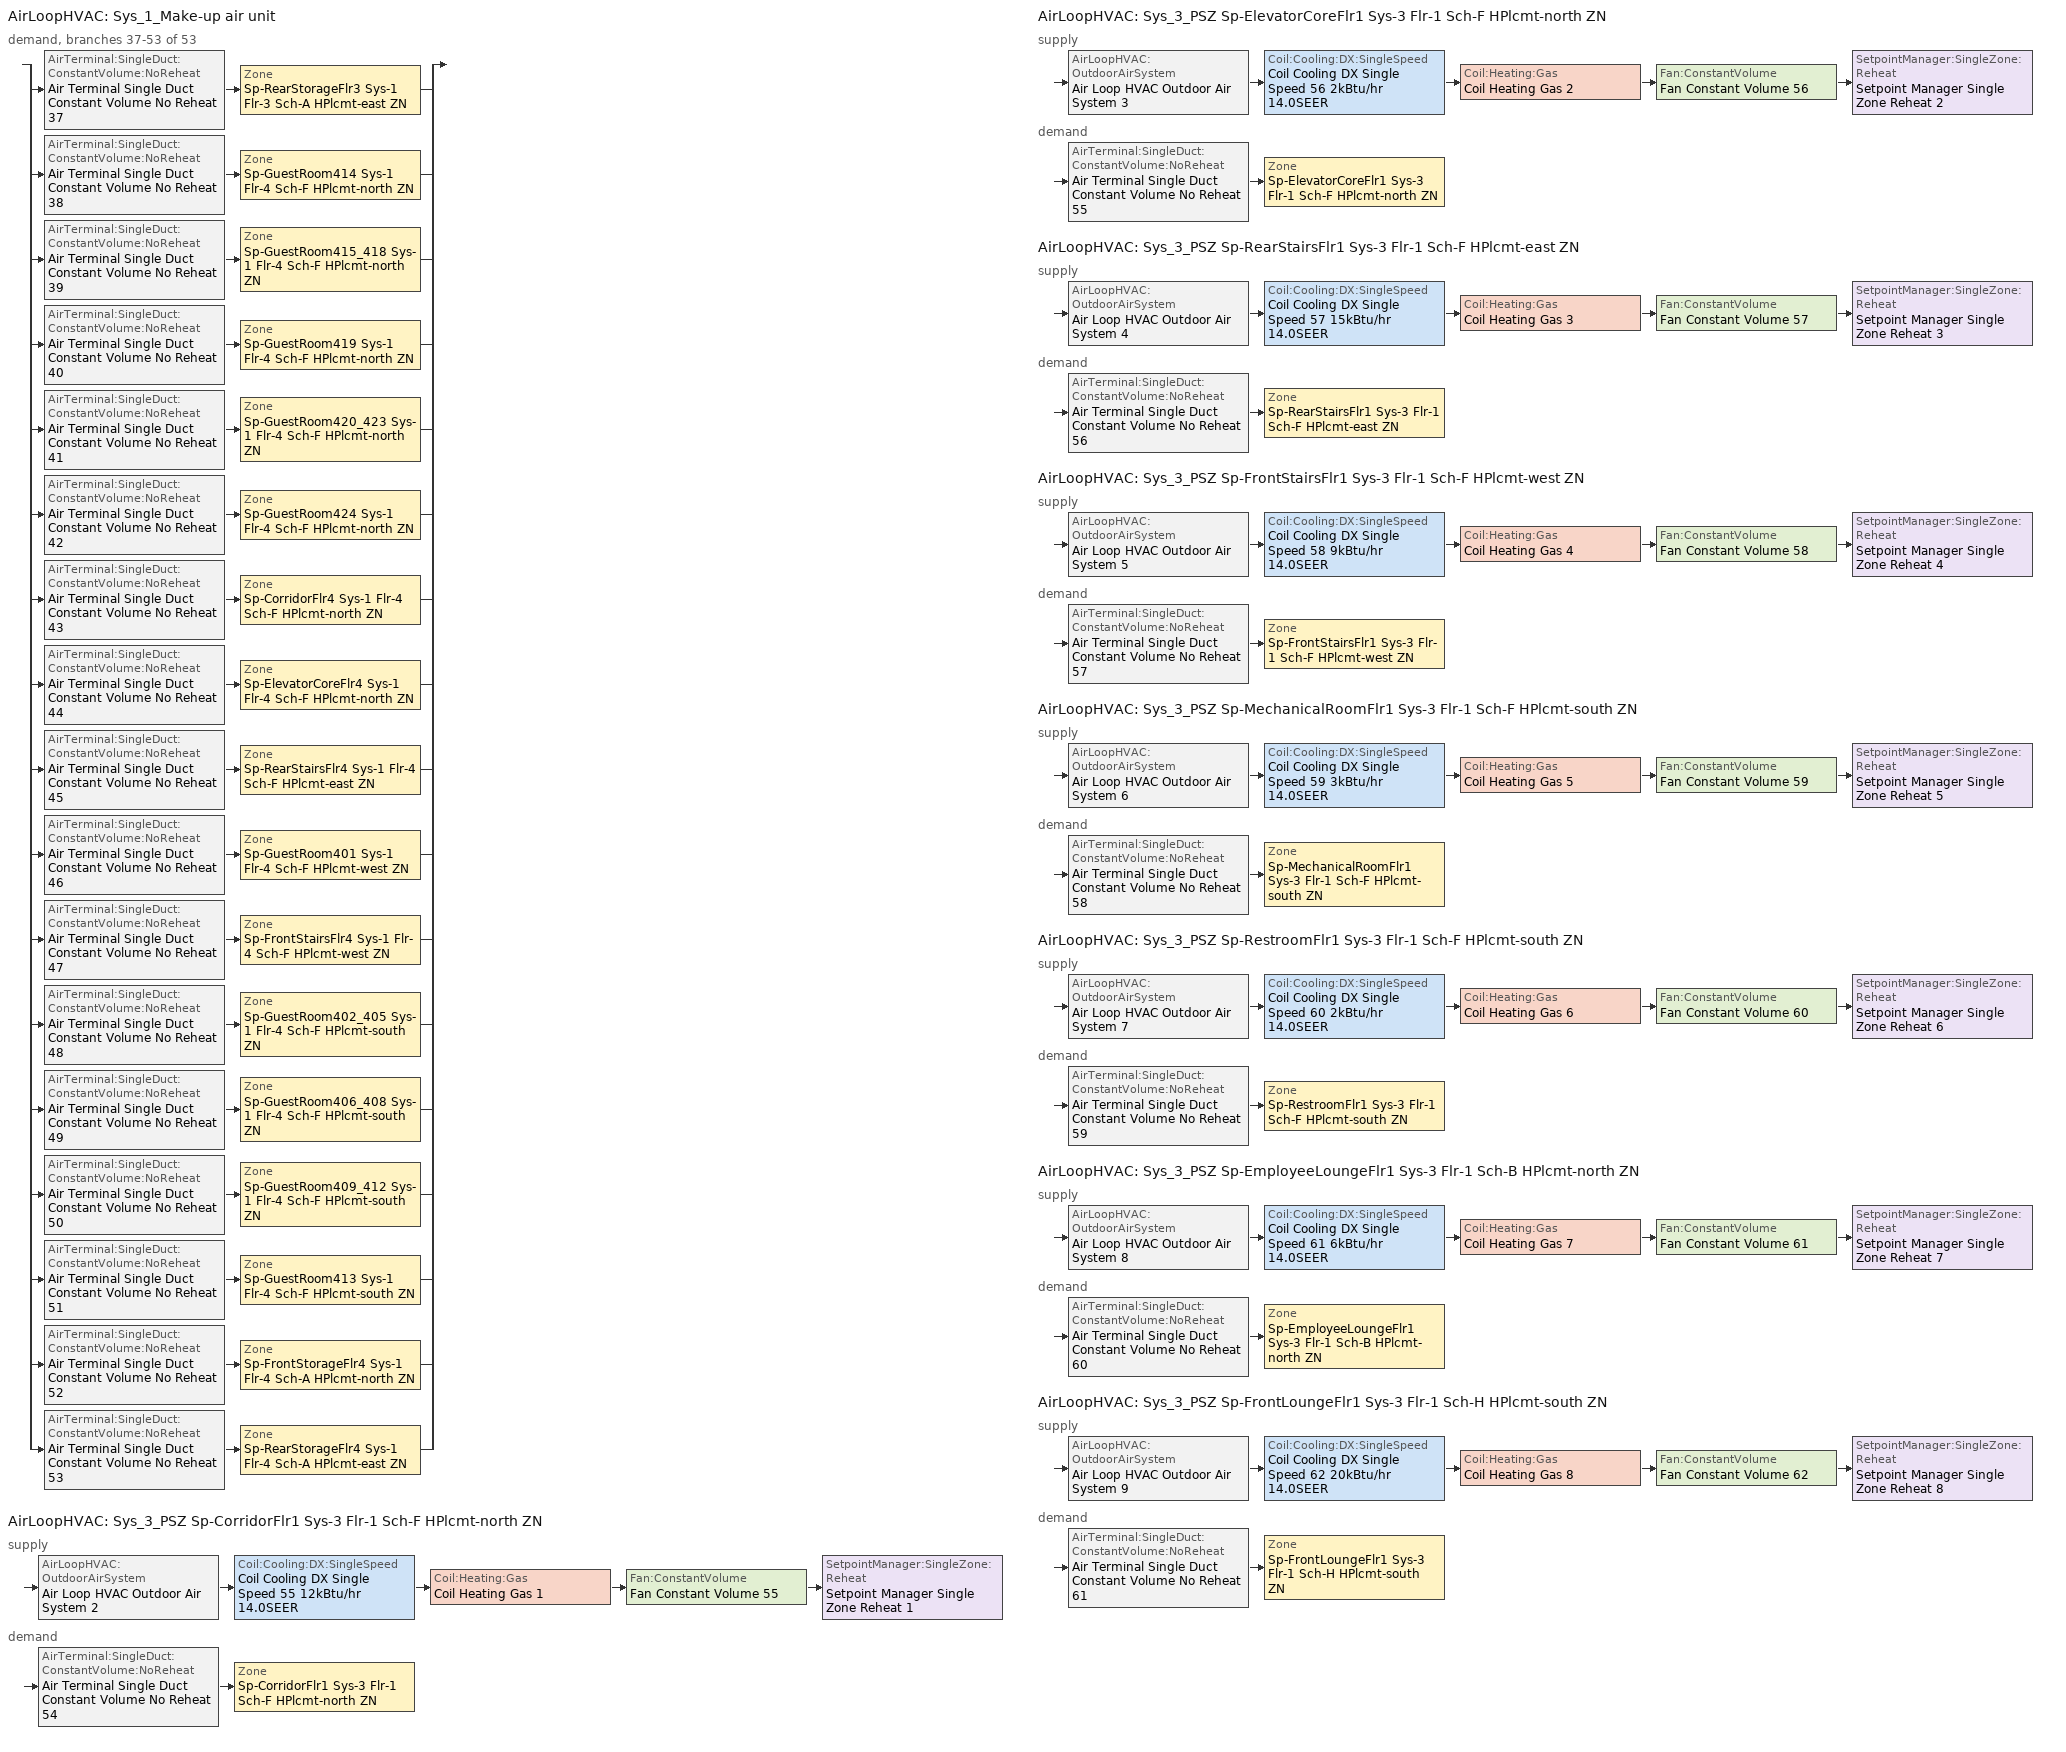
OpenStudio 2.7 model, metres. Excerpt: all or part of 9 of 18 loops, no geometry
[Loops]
AirLoopHVAC 'Sys_1_Make-up air unit'
 demand, branches 37-53 of 53: split
  | AirTerminal:SingleDuct:ConstantVolume:NoReheat 'Air Terminal Single Duct Constant Volume No Reheat 37' > Zone 'Sp-RearStorageFlr3 Sys-1 Flr-3 Sch-A HPlcmt-east ZN'
  | AirTerminal:SingleDuct:ConstantVolume:NoReheat 'Air Terminal Single Duct Constant Volume No Reheat 38' > Zone 'Sp-GuestRoom414 Sys-1 Flr-4 Sch-F HPlcmt-north ZN'
  | AirTerminal:SingleDuct:ConstantVolume:NoReheat 'Air Terminal Single Duct Constant Volume No Reheat 39' > Zone 'Sp-GuestRoom415_418 Sys-1 Flr-4 Sch-F HPlcmt-north ZN'
  | AirTerminal:SingleDuct:ConstantVolume:NoReheat 'Air Terminal Single Duct Constant Volume No Reheat 40' > Zone 'Sp-GuestRoom419 Sys-1 Flr-4 Sch-F HPlcmt-north ZN'
  | AirTerminal:SingleDuct:ConstantVolume:NoReheat 'Air Terminal Single Duct Constant Volume No Reheat 41' > Zone 'Sp-GuestRoom420_423 Sys-1 Flr-4 Sch-F HPlcmt-north ZN'
  | AirTerminal:SingleDuct:ConstantVolume:NoReheat 'Air Terminal Single Duct Constant Volume No Reheat 42' > Zone 'Sp-GuestRoom424 Sys-1 Flr-4 Sch-F HPlcmt-north ZN'
  | AirTerminal:SingleDuct:ConstantVolume:NoReheat 'Air Terminal Single Duct Constant Volume No Reheat 43' > Zone 'Sp-CorridorFlr4 Sys-1 Flr-4 Sch-F HPlcmt-north ZN'
  | AirTerminal:SingleDuct:ConstantVolume:NoReheat 'Air Terminal Single Duct Constant Volume No Reheat 44' > Zone 'Sp-ElevatorCoreFlr4 Sys-1 Flr-4 Sch-F HPlcmt-north ZN'
  | AirTerminal:SingleDuct:ConstantVolume:NoReheat 'Air Terminal Single Duct Constant Volume No Reheat 45' > Zone 'Sp-RearStairsFlr4 Sys-1 Flr-4 Sch-F HPlcmt-east ZN'
  | AirTerminal:SingleDuct:ConstantVolume:NoReheat 'Air Terminal Single Duct Constant Volume No Reheat 46' > Zone 'Sp-GuestRoom401 Sys-1 Flr-4 Sch-F HPlcmt-west ZN'
  | AirTerminal:SingleDuct:ConstantVolume:NoReheat 'Air Terminal Single Duct Constant Volume No Reheat 47' > Zone 'Sp-FrontStairsFlr4 Sys-1 Flr-4 Sch-F HPlcmt-west ZN'
  | AirTerminal:SingleDuct:ConstantVolume:NoReheat 'Air Terminal Single Duct Constant Volume No Reheat 48' > Zone 'Sp-GuestRoom402_405 Sys-1 Flr-4 Sch-F HPlcmt-south ZN'
  | AirTerminal:SingleDuct:ConstantVolume:NoReheat 'Air Terminal Single Duct Constant Volume No Reheat 49' > Zone 'Sp-GuestRoom406_408 Sys-1 Flr-4 Sch-F HPlcmt-south ZN'
  | AirTerminal:SingleDuct:ConstantVolume:NoReheat 'Air Terminal Single Duct Constant Volume No Reheat 50' > Zone 'Sp-GuestRoom409_412 Sys-1 Flr-4 Sch-F HPlcmt-south ZN'
  | AirTerminal:SingleDuct:ConstantVolume:NoReheat 'Air Terminal Single Duct Constant Volume No Reheat 51' > Zone 'Sp-GuestRoom413 Sys-1 Flr-4 Sch-F HPlcmt-south ZN'
  | AirTerminal:SingleDuct:ConstantVolume:NoReheat 'Air Terminal Single Duct Constant Volume No Reheat 52' > Zone 'Sp-FrontStorageFlr4 Sys-1 Flr-4 Sch-A HPlcmt-north ZN'
  | AirTerminal:SingleDuct:ConstantVolume:NoReheat 'Air Terminal Single Duct Constant Volume No Reheat 53' > Zone 'Sp-RearStorageFlr4 Sys-1 Flr-4 Sch-A HPlcmt-east ZN'
AirLoopHVAC 'Sys_3_PSZ Sp-CorridorFlr1 Sys-3 Flr-1 Sch-F HPlcmt-north ZN'
 supply: AirLoopHVAC:OutdoorAirSystem 'Air Loop HVAC Outdoor Air System 2' > Coil:Cooling:DX:SingleSpeed 'Coil Cooling DX Single Speed 55 12kBtu/hr 14.0SEER' > Coil:Heating:Gas 'Coil Heating Gas 1' > Fan:ConstantVolume 'Fan Constant Volume 55' > SetpointManager:SingleZone:Reheat 'Setpoint Manager Single Zone Reheat 1'
 demand: AirTerminal:SingleDuct:ConstantVolume:NoReheat 'Air Terminal Single Duct Constant Volume No Reheat 54' > Zone 'Sp-CorridorFlr1 Sys-3 Flr-1 Sch-F HPlcmt-north ZN'
AirLoopHVAC 'Sys_3_PSZ Sp-ElevatorCoreFlr1 Sys-3 Flr-1 Sch-F HPlcmt-north ZN'
 supply: AirLoopHVAC:OutdoorAirSystem 'Air Loop HVAC Outdoor Air System 3' > Coil:Cooling:DX:SingleSpeed 'Coil Cooling DX Single Speed 56 2kBtu/hr 14.0SEER' > Coil:Heating:Gas 'Coil Heating Gas 2' > Fan:ConstantVolume 'Fan Constant Volume 56' > SetpointManager:SingleZone:Reheat 'Setpoint Manager Single Zone Reheat 2'
 demand: AirTerminal:SingleDuct:ConstantVolume:NoReheat 'Air Terminal Single Duct Constant Volume No Reheat 55' > Zone 'Sp-ElevatorCoreFlr1 Sys-3 Flr-1 Sch-F HPlcmt-north ZN'
AirLoopHVAC 'Sys_3_PSZ Sp-RearStairsFlr1 Sys-3 Flr-1 Sch-F HPlcmt-east ZN'
 supply: AirLoopHVAC:OutdoorAirSystem 'Air Loop HVAC Outdoor Air System 4' > Coil:Cooling:DX:SingleSpeed 'Coil Cooling DX Single Speed 57 15kBtu/hr 14.0SEER' > Coil:Heating:Gas 'Coil Heating Gas 3' > Fan:ConstantVolume 'Fan Constant Volume 57' > SetpointManager:SingleZone:Reheat 'Setpoint Manager Single Zone Reheat 3'
 demand: AirTerminal:SingleDuct:ConstantVolume:NoReheat 'Air Terminal Single Duct Constant Volume No Reheat 56' > Zone 'Sp-RearStairsFlr1 Sys-3 Flr-1 Sch-F HPlcmt-east ZN'
AirLoopHVAC 'Sys_3_PSZ Sp-FrontStairsFlr1 Sys-3 Flr-1 Sch-F HPlcmt-west ZN'
 supply: AirLoopHVAC:OutdoorAirSystem 'Air Loop HVAC Outdoor Air System 5' > Coil:Cooling:DX:SingleSpeed 'Coil Cooling DX Single Speed 58 9kBtu/hr 14.0SEER' > Coil:Heating:Gas 'Coil Heating Gas 4' > Fan:ConstantVolume 'Fan Constant Volume 58' > SetpointManager:SingleZone:Reheat 'Setpoint Manager Single Zone Reheat 4'
 demand: AirTerminal:SingleDuct:ConstantVolume:NoReheat 'Air Terminal Single Duct Constant Volume No Reheat 57' > Zone 'Sp-FrontStairsFlr1 Sys-3 Flr-1 Sch-F HPlcmt-west ZN'
AirLoopHVAC 'Sys_3_PSZ Sp-MechanicalRoomFlr1 Sys-3 Flr-1 Sch-F HPlcmt-south ZN'
 supply: AirLoopHVAC:OutdoorAirSystem 'Air Loop HVAC Outdoor Air System 6' > Coil:Cooling:DX:SingleSpeed 'Coil Cooling DX Single Speed 59 3kBtu/hr 14.0SEER' > Coil:Heating:Gas 'Coil Heating Gas 5' > Fan:ConstantVolume 'Fan Constant Volume 59' > SetpointManager:SingleZone:Reheat 'Setpoint Manager Single Zone Reheat 5'
 demand: AirTerminal:SingleDuct:ConstantVolume:NoReheat 'Air Terminal Single Duct Constant Volume No Reheat 58' > Zone 'Sp-MechanicalRoomFlr1 Sys-3 Flr-1 Sch-F HPlcmt-south ZN'
AirLoopHVAC 'Sys_3_PSZ Sp-RestroomFlr1 Sys-3 Flr-1 Sch-F HPlcmt-south ZN'
 supply: AirLoopHVAC:OutdoorAirSystem 'Air Loop HVAC Outdoor Air System 7' > Coil:Cooling:DX:SingleSpeed 'Coil Cooling DX Single Speed 60 2kBtu/hr 14.0SEER' > Coil:Heating:Gas 'Coil Heating Gas 6' > Fan:ConstantVolume 'Fan Constant Volume 60' > SetpointManager:SingleZone:Reheat 'Setpoint Manager Single Zone Reheat 6'
 demand: AirTerminal:SingleDuct:ConstantVolume:NoReheat 'Air Terminal Single Duct Constant Volume No Reheat 59' > Zone 'Sp-RestroomFlr1 Sys-3 Flr-1 Sch-F HPlcmt-south ZN'
AirLoopHVAC 'Sys_3_PSZ Sp-EmployeeLoungeFlr1 Sys-3 Flr-1 Sch-B HPlcmt-north ZN'
 supply: AirLoopHVAC:OutdoorAirSystem 'Air Loop HVAC Outdoor Air System 8' > Coil:Cooling:DX:SingleSpeed 'Coil Cooling DX Single Speed 61 6kBtu/hr 14.0SEER' > Coil:Heating:Gas 'Coil Heating Gas 7' > Fan:ConstantVolume 'Fan Constant Volume 61' > SetpointManager:SingleZone:Reheat 'Setpoint Manager Single Zone Reheat 7'
 demand: AirTerminal:SingleDuct:ConstantVolume:NoReheat 'Air Terminal Single Duct Constant Volume No Reheat 60' > Zone 'Sp-EmployeeLoungeFlr1 Sys-3 Flr-1 Sch-B HPlcmt-north ZN'
AirLoopHVAC 'Sys_3_PSZ Sp-FrontLoungeFlr1 Sys-3 Flr-1 Sch-H HPlcmt-south ZN'
 supply: AirLoopHVAC:OutdoorAirSystem 'Air Loop HVAC Outdoor Air System 9' > Coil:Cooling:DX:SingleSpeed 'Coil Cooling DX Single Speed 62 20kBtu/hr 14.0SEER' > Coil:Heating:Gas 'Coil Heating Gas 8' > Fan:ConstantVolume 'Fan Constant Volume 62' > SetpointManager:SingleZone:Reheat 'Setpoint Manager Single Zone Reheat 8'
 demand: AirTerminal:SingleDuct:ConstantVolume:NoReheat 'Air Terminal Single Duct Constant Volume No Reheat 61' > Zone 'Sp-FrontLoungeFlr1 Sys-3 Flr-1 Sch-H HPlcmt-south ZN'
[Sizing:Zone] Zone Cooling Design Supply Air Temperature Input Method=SupplyAirTemperature; Zone Cooling Design Supply Air Temperature {C}=13; Zone Cooling Design Supply Air Temperature Difference {deltaC}=11.11; Zone Heating Design Supply Air Temperature Input Method=SupplyAirTemperature; Zone Heating Design Supply Air Temperature {C}=43; Zone Heating Design Supply Air Temperature Difference {deltaC}=11.11; Zone Cooling Design Supply Air Humidity Ratio {kg-H2O/kg-air}=0.0085; Zone Heating Design Supply Air Humidity Ratio {kg-H2O/kg-air}=0.008; Zone Heating Sizing Factor=1.3; Zone Cooling Sizing Factor=1.1; Cooling Design Air Flow Method=DesignDay; Heating Design Air Flow Method=DesignDay; Account for Dedicated Outdoor Air System=No; Dedicated Outdoor Air System Control Strategy=NeutralSupplyAir; Dedicated Outdoor Air Low Setpoint Temperature for Design {C}=autosize; Dedicated Outdoor Air High Setpoint Temperature for Design {C}=autosize
Sp-RearStorageFlr3 Sys-1 Flr-3 Sch-A HPlcmt-east ZN; Sp-GuestRoom414 Sys-1 Flr-4 Sch-F HPlcmt-north ZN; Sp-GuestRoom415_418 Sys-1 Flr-4 Sch-F HPlcmt-north ZN; Sp-GuestRoom419 Sys-1 Flr-4 Sch-F HPlcmt-north ZN; Sp-GuestRoom420_423 Sys-1 Flr-4 Sch-F HPlcmt-north ZN; Sp-GuestRoom424 Sys-1 Flr-4 Sch-F HPlcmt-north ZN; Sp-CorridorFlr4 Sys-1 Flr-4 Sch-F HPlcmt-north ZN; Sp-ElevatorCoreFlr4 Sys-1 Flr-4 Sch-F HPlcmt-north ZN; Sp-RearStairsFlr4 Sys-1 Flr-4 Sch-F HPlcmt-east ZN; Sp-GuestRoom401 Sys-1 Flr-4 Sch-F HPlcmt-west ZN; Sp-FrontStairsFlr4 Sys-1 Flr-4 Sch-F HPlcmt-west ZN; Sp-GuestRoom402_405 Sys-1 Flr-4 Sch-F HPlcmt-south ZN; Sp-GuestRoom406_408 Sys-1 Flr-4 Sch-F HPlcmt-south ZN; Sp-GuestRoom409_412 Sys-1 Flr-4 Sch-F HPlcmt-south ZN; Sp-GuestRoom413 Sys-1 Flr-4 Sch-F HPlcmt-south ZN; Sp-FrontStorageFlr4 Sys-1 Flr-4 Sch-A HPlcmt-north ZN; Sp-RearStorageFlr4 Sys-1 Flr-4 Sch-A HPlcmt-east ZN; Sp-CorridorFlr1 Sys-3 Flr-1 Sch-F HPlcmt-north ZN; Sp-ElevatorCoreFlr1 Sys-3 Flr-1 Sch-F HPlcmt-north ZN; Sp-RearStairsFlr1 Sys-3 Flr-1 Sch-F HPlcmt-east ZN; Sp-FrontStairsFlr1 Sys-3 Flr-1 Sch-F HPlcmt-west ZN; Sp-MechanicalRoomFlr1 Sys-3 Flr-1 Sch-F HPlcmt-south ZN; Sp-RestroomFlr1 Sys-3 Flr-1 Sch-F HPlcmt-south ZN; Sp-EmployeeLoungeFlr1 Sys-3 Flr-1 Sch-B HPlcmt-north ZN; Sp-FrontLoungeFlr1 Sys-3 Flr-1 Sch-H HPlcmt-south ZN
[Zone equipment]
Sp-RearStorageFlr3 Sys-1 Flr-3 Sch-A HPlcmt-east ZN: Sp-RearStorageFlr3 Sys-1 Flr-3 Sch-A HPlcmt-east ZN PTAC, Zone HVAC Baseboard Convective Water 37, Air Terminal Single Duct Constant Volume No Reheat 37
Sp-GuestRoom414 Sys-1 Flr-4 Sch-F HPlcmt-north ZN: Sp-GuestRoom414 Sys-1 Flr-4 Sch-F HPlcmt-north ZN PTAC, Zone HVAC Baseboard Convective Water 38, Air Terminal Single Duct Constant Volume No Reheat 38
Sp-GuestRoom415_418 Sys-1 Flr-4 Sch-F HPlcmt-north ZN: Sp-GuestRoom415_418 Sys-1 Flr-4 Sch-F HPlcmt-north ZN PTAC, Zone HVAC Baseboard Convective Water 39, Air Terminal Single Duct Constant Volume No Reheat 39
Sp-GuestRoom419 Sys-1 Flr-4 Sch-F HPlcmt-north ZN: Sp-GuestRoom419 Sys-1 Flr-4 Sch-F HPlcmt-north ZN PTAC, Zone HVAC Baseboard Convective Water 40, Air Terminal Single Duct Constant Volume No Reheat 40
Sp-GuestRoom420_423 Sys-1 Flr-4 Sch-F HPlcmt-north ZN: Sp-GuestRoom420_423 Sys-1 Flr-4 Sch-F HPlcmt-north ZN PTAC, Zone HVAC Baseboard Convective Water 41, Air Terminal Single Duct Constant Volume No Reheat 41
Sp-GuestRoom424 Sys-1 Flr-4 Sch-F HPlcmt-north ZN: Sp-GuestRoom424 Sys-1 Flr-4 Sch-F HPlcmt-north ZN PTAC, Zone HVAC Baseboard Convective Water 42, Air Terminal Single Duct Constant Volume No Reheat 42
Sp-CorridorFlr4 Sys-1 Flr-4 Sch-F HPlcmt-north ZN: Sp-CorridorFlr4 Sys-1 Flr-4 Sch-F HPlcmt-north ZN PTAC, Zone HVAC Baseboard Convective Water 43, Air Terminal Single Duct Constant Volume No Reheat 43
Sp-ElevatorCoreFlr4 Sys-1 Flr-4 Sch-F HPlcmt-north ZN: Sp-ElevatorCoreFlr4 Sys-1 Flr-4 Sch-F HPlcmt-north ZN PTAC, Zone HVAC Baseboard Convective Water 44, Air Terminal Single Duct Constant Volume No Reheat 44
Sp-RearStairsFlr4 Sys-1 Flr-4 Sch-F HPlcmt-east ZN: Sp-RearStairsFlr4 Sys-1 Flr-4 Sch-F HPlcmt-east ZN PTAC, Zone HVAC Baseboard Convective Water 45, Air Terminal Single Duct Constant Volume No Reheat 45
Sp-GuestRoom401 Sys-1 Flr-4 Sch-F HPlcmt-west ZN: Sp-GuestRoom401 Sys-1 Flr-4 Sch-F HPlcmt-west ZN PTAC, Zone HVAC Baseboard Convective Water 46, Air Terminal Single Duct Constant Volume No Reheat 46
Sp-FrontStairsFlr4 Sys-1 Flr-4 Sch-F HPlcmt-west ZN: Sp-FrontStairsFlr4 Sys-1 Flr-4 Sch-F HPlcmt-west ZN PTAC, Zone HVAC Baseboard Convective Water 47, Air Terminal Single Duct Constant Volume No Reheat 47
Sp-GuestRoom402_405 Sys-1 Flr-4 Sch-F HPlcmt-south ZN: Sp-GuestRoom402_405 Sys-1 Flr-4 Sch-F HPlcmt-south ZN PTAC, Zone HVAC Baseboard Convective Water 48, Air Terminal Single Duct Constant Volume No Reheat 48
Sp-GuestRoom406_408 Sys-1 Flr-4 Sch-F HPlcmt-south ZN: Sp-GuestRoom406_408 Sys-1 Flr-4 Sch-F HPlcmt-south ZN PTAC, Zone HVAC Baseboard Convective Water 49, Air Terminal Single Duct Constant Volume No Reheat 49
Sp-GuestRoom409_412 Sys-1 Flr-4 Sch-F HPlcmt-south ZN: Sp-GuestRoom409_412 Sys-1 Flr-4 Sch-F HPlcmt-south ZN PTAC, Zone HVAC Baseboard Convective Water 50, Air Terminal Single Duct Constant Volume No Reheat 50
Sp-GuestRoom413 Sys-1 Flr-4 Sch-F HPlcmt-south ZN: Sp-GuestRoom413 Sys-1 Flr-4 Sch-F HPlcmt-south ZN PTAC, Zone HVAC Baseboard Convective Water 51, Air Terminal Single Duct Constant Volume No Reheat 51
Sp-FrontStorageFlr4 Sys-1 Flr-4 Sch-A HPlcmt-north ZN: Sp-FrontStorageFlr4 Sys-1 Flr-4 Sch-A HPlcmt-north ZN PTAC, Zone HVAC Baseboard Convective Water 52, Air Terminal Single Duct Constant Volume No Reheat 52
Sp-RearStorageFlr4 Sys-1 Flr-4 Sch-A HPlcmt-east ZN: Sp-RearStorageFlr4 Sys-1 Flr-4 Sch-A HPlcmt-east ZN PTAC, Zone HVAC Baseboard Convective Water 53, Air Terminal Single Duct Constant Volume No Reheat 53
Sp-CorridorFlr1 Sys-3 Flr-1 Sch-F HPlcmt-north ZN: Air Terminal Single Duct Constant Volume No Reheat 54, Zone HVAC Baseboard Convective Water 54
Sp-ElevatorCoreFlr1 Sys-3 Flr-1 Sch-F HPlcmt-north ZN: Air Terminal Single Duct Constant Volume No Reheat 55, Zone HVAC Baseboard Convective Water 55
Sp-RearStairsFlr1 Sys-3 Flr-1 Sch-F HPlcmt-east ZN: Air Terminal Single Duct Constant Volume No Reheat 56, Zone HVAC Baseboard Convective Water 56
Sp-FrontStairsFlr1 Sys-3 Flr-1 Sch-F HPlcmt-west ZN: Air Terminal Single Duct Constant Volume No Reheat 57, Zone HVAC Baseboard Convective Water 57
Sp-MechanicalRoomFlr1 Sys-3 Flr-1 Sch-F HPlcmt-south ZN: Air Terminal Single Duct Constant Volume No Reheat 58, Zone HVAC Baseboard Convective Water 58
Sp-RestroomFlr1 Sys-3 Flr-1 Sch-F HPlcmt-south ZN: Air Terminal Single Duct Constant Volume No Reheat 59, Zone HVAC Baseboard Convective Water 59
Sp-EmployeeLoungeFlr1 Sys-3 Flr-1 Sch-B HPlcmt-north ZN: Air Terminal Single Duct Constant Volume No Reheat 60, Zone HVAC Baseboard Convective Water 60
Sp-FrontLoungeFlr1 Sys-3 Flr-1 Sch-H HPlcmt-south ZN: Air Terminal Single Duct Constant Volume No Reheat 61, Zone HVAC Baseboard Convective Water 61
[AirLoopHVAC] Design Supply Air Flow Rate {m3/s}=AutoSize
Name | Availability Schedule
Sys_3_PSZ Sp-CorridorFlr1 Sys-3 Flr-1 Sch-F HPlcmt-north ZN | Sys_3_PSZ Sp-CorridorFlr1 Sys-3 Flr-1 Sch-F HPlcmt-north ZN Occ Sch
Sys_3_PSZ Sp-ElevatorCoreFlr1 Sys-3 Flr-1 Sch-F HPlcmt-north ZN | Sys_3_PSZ Sp-ElevatorCoreFlr1 Sys-3 Flr-1 Sch-F HPlcmt-north ZN Occ Sch
Sys_3_PSZ Sp-RearStairsFlr1 Sys-3 Flr-1 Sch-F HPlcmt-east ZN | Sys_3_PSZ Sp-RearStairsFlr1 Sys-3 Flr-1 Sch-F HPlcmt-east ZN Occ Sch
Sys_3_PSZ Sp-FrontStairsFlr1 Sys-3 Flr-1 Sch-F HPlcmt-west ZN | Sys_3_PSZ Sp-FrontStairsFlr1 Sys-3 Flr-1 Sch-F HPlcmt-west ZN Occ Sch
Sys_3_PSZ Sp-MechanicalRoomFlr1 Sys-3 Flr-1 Sch-F HPlcmt-south ZN | Sys_3_PSZ Sp-MechanicalRoomFlr1 Sys-3 Flr-1 Sch-F HPlcmt-south ZN Occ Sch
Sys_3_PSZ Sp-RestroomFlr1 Sys-3 Flr-1 Sch-F HPlcmt-south ZN | Sys_3_PSZ Sp-RestroomFlr1 Sys-3 Flr-1 Sch-F HPlcmt-south ZN Occ Sch
Sys_3_PSZ Sp-EmployeeLoungeFlr1 Sys-3 Flr-1 Sch-B HPlcmt-north ZN | Sys_3_PSZ Sp-EmployeeLoungeFlr1 Sys-3 Flr-1 Sch-B HPlcmt-north ZN Occ Sch
Sys_3_PSZ Sp-FrontLoungeFlr1 Sys-3 Flr-1 Sch-H HPlcmt-south ZN | Sys_3_PSZ Sp-FrontLoungeFlr1 Sys-3 Flr-1 Sch-H HPlcmt-south ZN Occ Sch
[Sizing:System] Type of Load to Size On=Sensible; Design Outdoor Air Flow Rate {m3/s}=Autosize; Central Heating Maximum System Air Flow Ratio=1; Preheat Design Temperature {C}=7; Preheat Design Humidity Ratio {kg-H2O/kg-Air}=0.008; Precool Design Temperature {C}=13; Precool Design Humidity Ratio {kg-H2O/kg-Air}=0.008; Central Cooling Design Supply Air Temperature {C}=13; Central Heating Design Supply Air Temperature {C}=43; Sizing Option=NonCoincident; 100% Outdoor Air in Cooling=No; 100% Outdoor Air in Heating=No; Central Cooling Design Supply Air Humidity Ratio {kg-H2O/kg-Air}=0.0085; Central Heating Design Supply Air Humidity Ratio {kg-H2O/kg-Air}=0.008; Cooling Design Air Flow Method=DesignDay; Cooling Design Air Flow Rate {m3/s}=0; Heating Design Air Flow Method=DesignDay; Heating Design Air Flow Rate {m3/s}=0; System Outdoor Air Method=ZoneSum; Zone Maximum Outdoor Air Fraction=1; Cooling Supply Air Flow Rate Per Floor Area {m3/s-m2}=0.00996765; Cooling Fraction of Autosized Cooling Supply Air Flow Rate=1; Cooling Supply Air Flow Rate Per Unit Cooling Capacity {m3/s-W}=3.94755e-05; Heating Supply Air Flow Rate Per Floor Area {m3/s-m2}=0.00996765; Heating Fraction of Autosized Heating Supply Air Flow Rate=1; Heating Fraction of Autosized Cooling Supply Air Flow Rate=1; Heating Supply Air Flow Rate Per Unit Heating Capacity {m3/s-W}=3.15882e-05; Cooling Design Capacity Method=CoolingDesignCapacity; Cooling Design Capacity {W}=autosize; Cooling Design Capacity Per Floor Area {W/m2}=234.7; Fraction of Autosized Cooling Design Capacity=1; Heating Design Capacity Method=HeatingDesignCapacity; Heating Design Capacity {W}=autosize; Heating Design Capacity Per Floor Area {W/m2}=157; Fraction of Autosized Heating Design Capacity=1; Central Cooling Capacity Control Method=OnOff
Sys_3_PSZ Sp-CorridorFlr1 Sys-3 Flr-1 Sch-F HPlcmt-north ZN; Sys_3_PSZ Sp-ElevatorCoreFlr1 Sys-3 Flr-1 Sch-F HPlcmt-north ZN; Sys_3_PSZ Sp-RearStairsFlr1 Sys-3 Flr-1 Sch-F HPlcmt-east ZN; Sys_3_PSZ Sp-FrontStairsFlr1 Sys-3 Flr-1 Sch-F HPlcmt-west ZN; Sys_3_PSZ Sp-MechanicalRoomFlr1 Sys-3 Flr-1 Sch-F HPlcmt-south ZN; Sys_3_PSZ Sp-RestroomFlr1 Sys-3 Flr-1 Sch-F HPlcmt-south ZN; Sys_3_PSZ Sp-EmployeeLoungeFlr1 Sys-3 Flr-1 Sch-B HPlcmt-north ZN; Sys_3_PSZ Sp-FrontLoungeFlr1 Sys-3 Flr-1 Sch-H HPlcmt-south ZN
[Fan:ConstantVolume] Availability Schedule=Always On Discrete; Fan Total Efficiency=0.39975; Pressure Rise {Pa}=640; Maximum Flow Rate {m3/s}=AutoSize; Motor Efficiency=0.615
Fan Constant Volume 38; Fan Constant Volume 39; Fan Constant Volume 40; Fan Constant Volume 41; Fan Constant Volume 42; Fan Constant Volume 43; Fan Constant Volume 44; Fan Constant Volume 45; Fan Constant Volume 46; Fan Constant Volume 47; Fan Constant Volume 48; Fan Constant Volume 49; Fan Constant Volume 50; Fan Constant Volume 51; Fan Constant Volume 52; Fan Constant Volume 53; Fan Constant Volume 54; Fan Constant Volume 55; Fan Constant Volume 56; Fan Constant Volume 57; Fan Constant Volume 58; Fan Constant Volume 59; Fan Constant Volume 60; Fan Constant Volume 61; Fan Constant Volume 62
[Coil:Cooling:DX:SingleSpeed] Availability Schedule=Always On Discrete; Rated Total Cooling Capacity {W}=autosize; Rated Sensible Heat Ratio=autosize; Rated Air Flow Rate {m3/s}=autosize; Rated Evaporator Fan Power Per Volume Flow Rate {W/(m3/s)}=773.3; Total Cooling Capacity Function of Temperature Curve=DXCOOL-NECB2011-REF-CAPFT; Total Cooling Capacity Function of Flow Fraction Curve=DXCOOL-NECB2011-REF-CAPFFLOW; Energy Input Ratio Function of Temperature Curve=DXCOOL-NECB2011-REF-COOLEIRFT; Energy Input Ratio Function of Flow Fraction Curve=DXCOOL-NECB2011-REF-COOLEIRFFLOW; Part Load Fraction Correlation Curve=DXCOOL-NECB2011-REF-COOLPLFFPLR; Condenser Type=AirCooled; Evaporative Condenser Effectiveness=0; Evaporative Condenser Air Flow Rate {m3/s}=Autosize; Evaporative Condenser Pump Rated Power Consumption {W}=Autosize; Crankcase Heater Capacity {W}=0; Maximum Outdoor Dry-Bulb Temperature for Crankcase Heater Operation {C}=0; Basin Heater Capacity {W/K}=0; Basin Heater Setpoint Temperature {C}=10
Name | Rated COP {W/W}
Coil Cooling DX Single Speed 38 12kBtu/hr 10.0EER | 3.47321
Coil Cooling DX Single Speed 39 7kBtu/hr 11.0EER; Coil Cooling DX Single Speed 41 6kBtu/hr 11.0EER; Coil Cooling DX Single Speed 43 6kBtu/hr 11.0EER; Coil Cooling DX Single Speed 45 3kBtu/hr 11.0EER; Coil Cooling DX Single Speed 52 4kBtu/hr 11.0EER; Coil Cooling DX Single Speed 53 4kBtu/hr 11.0EER | 3.80183
Coil Cooling DX Single Speed 40 23kBtu/hr 9.3EER; Coil Cooling DX Single Speed 42 22kBtu/hr 9.3EER; Coil Cooling DX Single Speed 44 18kBtu/hr 9.3EER | 3.23448
Coil Cooling DX Single Speed 46 13kBtu/hr 9.7EER | 3.36106
Coil Cooling DX Single Speed 47 13kBtu/hr 9.8EER | 3.39527
Coil Cooling DX Single Speed 48 12kBtu/hr 10.0EER | 3.45857
Coil Cooling DX Single Speed 49 14kBtu/hr 9.6EER | 3.33658
Coil Cooling DX Single Speed 50 11kBtu/hr 10.2EER | 3.5222
Coil Cooling DX Single Speed 51 13kBtu/hr 9.7EER | 3.34978
Coil Cooling DX Single Speed 54 14kBtu/hr 9.6EER | 3.32363
Coil Cooling DX Single Speed 55 12kBtu/hr 14.0SEER; Coil Cooling DX Single Speed 56 2kBtu/hr 14.0SEER; Coil Cooling DX Single Speed 57 15kBtu/hr 14.0SEER; Coil Cooling DX Single Speed 58 9kBtu/hr 14.0SEER; Coil Cooling DX Single Speed 59 3kBtu/hr 14.0SEER; Coil Cooling DX Single Speed 60 2kBtu/hr 14.0SEER; Coil Cooling DX Single Speed 61 6kBtu/hr 14.0SEER; Coil Cooling DX Single Speed 62 20kBtu/hr 14.0SEER | 4.11713
[Controller:OutdoorAir] Minimum Outdoor Air Flow Rate {m3/s}=autosize; Maximum Outdoor Air Flow Rate {m3/s}=Autosize; Economizer Control Type=NoEconomizer; Economizer Control Action Type=ModulateFlow; Economizer Maximum Limit Dry-Bulb Temperature {C}=28; Economizer Maximum Limit Enthalpy {J/kg}=64000; Economizer Minimum Limit Dry-Bulb Temperature {C}=-100; Lockout Type=NoLockout; Minimum Limit Type=FixedMinimum; High Humidity Control=No; Heat Recovery Bypass Control Type=BypassWhenOAFlowGreaterThanMinimum
Name | Minimum Outdoor Air Schedule | Controller Mechanical Ventilation
Controller Outdoor Air 2 | Sys_3_PSZ Sp-CorridorFlr1 Sys-3 Flr-1 Sch-F HPlcmt-north ZN Occ Sch | Controller Mechanical Ventilation 2
Controller Outdoor Air 3 | Sys_3_PSZ Sp-ElevatorCoreFlr1 Sys-3 Flr-1 Sch-F HPlcmt-north ZN Occ Sch | Controller Mechanical Ventilation 3
Controller Outdoor Air 4 | Sys_3_PSZ Sp-RearStairsFlr1 Sys-3 Flr-1 Sch-F HPlcmt-east ZN Occ Sch | Controller Mechanical Ventilation 4
Controller Outdoor Air 5 | Sys_3_PSZ Sp-FrontStairsFlr1 Sys-3 Flr-1 Sch-F HPlcmt-west ZN Occ Sch | Controller Mechanical Ventilation 5
Controller Outdoor Air 6 | Sys_3_PSZ Sp-MechanicalRoomFlr1 Sys-3 Flr-1 Sch-F HPlcmt-south ZN Occ Sch | Controller Mechanical Ventilation 6
Controller Outdoor Air 7 | Sys_3_PSZ Sp-RestroomFlr1 Sys-3 Flr-1 Sch-F HPlcmt-south ZN Occ Sch | Controller Mechanical Ventilation 7
Controller Outdoor Air 8 | Sys_3_PSZ Sp-EmployeeLoungeFlr1 Sys-3 Flr-1 Sch-B HPlcmt-north ZN Occ Sch | Controller Mechanical Ventilation 8
Controller Outdoor Air 9 | Sys_3_PSZ Sp-FrontLoungeFlr1 Sys-3 Flr-1 Sch-H HPlcmt-south ZN Occ Sch | Controller Mechanical Ventilation 9
[Controller:MechanicalVentilation] Availability Schedule=Always On Discrete; System Outdoor Air Method=ZoneSum
Controller Mechanical Ventilation 2; Controller Mechanical Ventilation 3; Controller Mechanical Ventilation 4; Controller Mechanical Ventilation 5; Controller Mechanical Ventilation 6; Controller Mechanical Ventilation 7; Controller Mechanical Ventilation 8; Controller Mechanical Ventilation 9
[AirLoopHVAC:OutdoorAirSystem]
Name | Controller
Air Loop HVAC Outdoor Air System 2 | Controller Outdoor Air 2
Air Loop HVAC Outdoor Air System 3 | Controller Outdoor Air 3
Air Loop HVAC Outdoor Air System 4 | Controller Outdoor Air 4
Air Loop HVAC Outdoor Air System 5 | Controller Outdoor Air 5
Air Loop HVAC Outdoor Air System 6 | Controller Outdoor Air 6
Air Loop HVAC Outdoor Air System 7 | Controller Outdoor Air 7
Air Loop HVAC Outdoor Air System 8 | Controller Outdoor Air 8
Air Loop HVAC Outdoor Air System 9 | Controller Outdoor Air 9
[Coil:Heating:Electric] Availability Schedule=ON_OFF_ALWAYS_OFF
Coil Heating Electric 37; Coil Heating Electric 38; Coil Heating Electric 39; Coil Heating Electric 40; Coil Heating Electric 41; Coil Heating Electric 42; Coil Heating Electric 43; Coil Heating Electric 44; Coil Heating Electric 45; Coil Heating Electric 46; Coil Heating Electric 47; Coil Heating Electric 48; Coil Heating Electric 49; Coil Heating Electric 50; Coil Heating Electric 51; Coil Heating Electric 52; Coil Heating Electric 53
[ZoneHVAC:PackagedTerminalAirConditioner] Availability Schedule=Always On Discrete; Supply Air Flow Rate During Cooling Operation {m3/s}=Autosize; Supply Air Flow Rate During Heating Operation {m3/s}=Autosize; Supply Air Flow Rate When No Cooling or Heating is Needed {m3/s}=Autosize; Outdoor Air Flow Rate During Cooling Operation {m3/s}=1e-005; Outdoor Air Flow Rate During Heating Operation {m3/s}=1e-005; Outdoor Air Flow Rate When No Cooling or Heating is Needed {m3/s}=1e-005; Fan Placement=DrawThrough
Name | Supply Air Fan | Heating Coil | Cooling Coil
Sp-RearStorageFlr3 Sys-1 Flr-3 Sch-A HPlcmt-east ZN PTAC | Fan Constant Volume 38 | Coil Heating Electric 37 | Coil Cooling DX Single Speed 38 12kBtu/hr 10.0EER
Sp-GuestRoom414 Sys-1 Flr-4 Sch-F HPlcmt-north ZN PTAC | Fan Constant Volume 39 | Coil Heating Electric 38 | Coil Cooling DX Single Speed 39 7kBtu/hr 11.0EER
Sp-GuestRoom415_418 Sys-1 Flr-4 Sch-F HPlcmt-north ZN PTAC | Fan Constant Volume 40 | Coil Heating Electric 39 | Coil Cooling DX Single Speed 40 23kBtu/hr 9.3EER
Sp-GuestRoom419 Sys-1 Flr-4 Sch-F HPlcmt-north ZN PTAC | Fan Constant Volume 41 | Coil Heating Electric 40 | Coil Cooling DX Single Speed 41 6kBtu/hr 11.0EER
Sp-GuestRoom420_423 Sys-1 Flr-4 Sch-F HPlcmt-north ZN PTAC | Fan Constant Volume 42 | Coil Heating Electric 41 | Coil Cooling DX Single Speed 42 22kBtu/hr 9.3EER
Sp-GuestRoom424 Sys-1 Flr-4 Sch-F HPlcmt-north ZN PTAC | Fan Constant Volume 43 | Coil Heating Electric 42 | Coil Cooling DX Single Speed 43 6kBtu/hr 11.0EER
Sp-CorridorFlr4 Sys-1 Flr-4 Sch-F HPlcmt-north ZN PTAC | Fan Constant Volume 44 | Coil Heating Electric 43 | Coil Cooling DX Single Speed 44 18kBtu/hr 9.3EER
Sp-ElevatorCoreFlr4 Sys-1 Flr-4 Sch-F HPlcmt-north ZN PTAC | Fan Constant Volume 45 | Coil Heating Electric 44 | Coil Cooling DX Single Speed 45 3kBtu/hr 11.0EER
Sp-RearStairsFlr4 Sys-1 Flr-4 Sch-F HPlcmt-east ZN PTAC | Fan Constant Volume 46 | Coil Heating Electric 45 | Coil Cooling DX Single Speed 46 13kBtu/hr 9.7EER
Sp-GuestRoom401 Sys-1 Flr-4 Sch-F HPlcmt-west ZN PTAC | Fan Constant Volume 47 | Coil Heating Electric 46 | Coil Cooling DX Single Speed 47 13kBtu/hr 9.8EER
Sp-FrontStairsFlr4 Sys-1 Flr-4 Sch-F HPlcmt-west ZN PTAC | Fan Constant Volume 48 | Coil Heating Electric 47 | Coil Cooling DX Single Speed 48 12kBtu/hr 10.0EER
Sp-GuestRoom402_405 Sys-1 Flr-4 Sch-F HPlcmt-south ZN PTAC | Fan Constant Volume 49 | Coil Heating Electric 48 | Coil Cooling DX Single Speed 49 14kBtu/hr 9.6EER
Sp-GuestRoom406_408 Sys-1 Flr-4 Sch-F HPlcmt-south ZN PTAC | Fan Constant Volume 50 | Coil Heating Electric 49 | Coil Cooling DX Single Speed 50 11kBtu/hr 10.2EER
Sp-GuestRoom409_412 Sys-1 Flr-4 Sch-F HPlcmt-south ZN PTAC | Fan Constant Volume 51 | Coil Heating Electric 50 | Coil Cooling DX Single Speed 51 13kBtu/hr 9.7EER
Sp-GuestRoom413 Sys-1 Flr-4 Sch-F HPlcmt-south ZN PTAC | Fan Constant Volume 52 | Coil Heating Electric 51 | Coil Cooling DX Single Speed 52 4kBtu/hr 11.0EER
Sp-FrontStorageFlr4 Sys-1 Flr-4 Sch-A HPlcmt-north ZN PTAC | Fan Constant Volume 53 | Coil Heating Electric 52 | Coil Cooling DX Single Speed 53 4kBtu/hr 11.0EER
Sp-RearStorageFlr4 Sys-1 Flr-4 Sch-A HPlcmt-east ZN PTAC | Fan Constant Volume 54 | Coil Heating Electric 53 | Coil Cooling DX Single Speed 54 14kBtu/hr 9.6EER
[AirTerminal:SingleDuct:ConstantVolume:NoReheat] Availability Schedule=Always On Discrete; Maximum Air Flow Rate {m3/s}=AutoSize
Air Terminal Single Duct Constant Volume No Reheat 37; Air Terminal Single Duct Constant Volume No Reheat 38; Air Terminal Single Duct Constant Volume No Reheat 39; Air Terminal Single Duct Constant Volume No Reheat 40; Air Terminal Single Duct Constant Volume No Reheat 41; Air Terminal Single Duct Constant Volume No Reheat 42; Air Terminal Single Duct Constant Volume No Reheat 43; Air Terminal Single Duct Constant Volume No Reheat 44; Air Terminal Single Duct Constant Volume No Reheat 45; Air Terminal Single Duct Constant Volume No Reheat 46; Air Terminal Single Duct Constant Volume No Reheat 47; Air Terminal Single Duct Constant Volume No Reheat 48; Air Terminal Single Duct Constant Volume No Reheat 49; Air Terminal Single Duct Constant Volume No Reheat 50; Air Terminal Single Duct Constant Volume No Reheat 51; Air Terminal Single Duct Constant Volume No Reheat 52; Air Terminal Single Duct Constant Volume No Reheat 53; Air Terminal Single Duct Constant Volume No Reheat 54; Air Terminal Single Duct Constant Volume No Reheat 55; Air Terminal Single Duct Constant Volume No Reheat 56; Air Terminal Single Duct Constant Volume No Reheat 57; Air Terminal Single Duct Constant Volume No Reheat 58; Air Terminal Single Duct Constant Volume No Reheat 59; Air Terminal Single Duct Constant Volume No Reheat 60; Air Terminal Single Duct Constant Volume No Reheat 61
[Coil:Heating:Gas] Availability Schedule=Always On Discrete; Gas Burner Efficiency=0.924; Nominal Capacity {W}=AutoSize; Parasitic Electric Load {W}=0; Part Load Fraction Correlation Curve=FURNACE-EFFPLR-NECB2011; Parasitic Gas Load {W}=0
Coil Heating Gas 1; Coil Heating Gas 2; Coil Heating Gas 3; Coil Heating Gas 4; Coil Heating Gas 5; Coil Heating Gas 6; Coil Heating Gas 7; Coil Heating Gas 8
[SetpointManager:SingleZone:Reheat] Minimum Supply Air Temperature {C}=13; Maximum Supply Air Temperature {C}=43
Name | Control Zone
Setpoint Manager Single Zone Reheat 1 | Sp-CorridorFlr1 Sys-3 Flr-1 Sch-F HPlcmt-north ZN
Setpoint Manager Single Zone Reheat 2 | Sp-ElevatorCoreFlr1 Sys-3 Flr-1 Sch-F HPlcmt-north ZN
Setpoint Manager Single Zone Reheat 3 | Sp-RearStairsFlr1 Sys-3 Flr-1 Sch-F HPlcmt-east ZN
Setpoint Manager Single Zone Reheat 4 | Sp-FrontStairsFlr1 Sys-3 Flr-1 Sch-F HPlcmt-west ZN
Setpoint Manager Single Zone Reheat 5 | Sp-MechanicalRoomFlr1 Sys-3 Flr-1 Sch-F HPlcmt-south ZN
Setpoint Manager Single Zone Reheat 6 | Sp-RestroomFlr1 Sys-3 Flr-1 Sch-F HPlcmt-south ZN
Setpoint Manager Single Zone Reheat 7 | Sp-EmployeeLoungeFlr1 Sys-3 Flr-1 Sch-B HPlcmt-north ZN
Setpoint Manager Single Zone Reheat 8 | Sp-FrontLoungeFlr1 Sys-3 Flr-1 Sch-H HPlcmt-south ZN
[Schedule:Ruleset]
Name | Default Day Schedule | Summer Design Day Schedule | Winter Design Day Schedule
ON_OFF_ALWAYS_OFF | Schedule Day 3
Sys_3_PSZ Sp-CorridorFlr1 Sys-3 Flr-1 Sch-F HPlcmt-north ZN Occ Sch | Sys_3_PSZ Sp-CorridorFlr1 Sys-3 Flr-1 Sch-F HPlcmt-north ZN Occ Sch Default | Sys_3_PSZ Sp-CorridorFlr1 Sys-3 Flr-1 Sch-F HPlcmt-north ZN Occ Sch Summer Design Day | Sys_3_PSZ Sp-CorridorFlr1 Sys-3 Flr-1 Sch-F HPlcmt-north ZN Occ Sch Winter Design Day
Sys_3_PSZ Sp-ElevatorCoreFlr1 Sys-3 Flr-1 Sch-F HPlcmt-north ZN Occ Sch | Sys_3_PSZ Sp-ElevatorCoreFlr1 Sys-3 Flr-1 Sch-F HPlcmt-north ZN Occ Sch Default | Sys_3_PSZ Sp-ElevatorCoreFlr1 Sys-3 Flr-1 Sch-F HPlcmt-north ZN Occ Sch Summer Design Day | Sys_3_PSZ Sp-ElevatorCoreFlr1 Sys-3 Flr-1 Sch-F HPlcmt-north ZN Occ Sch Winter Design Day
Sys_3_PSZ Sp-EmployeeLoungeFlr1 Sys-3 Flr-1 Sch-B HPlcmt-north ZN Occ Sch | Sys_3_PSZ Sp-EmployeeLoungeFlr1 Sys-3 Flr-1 Sch-B HPlcmt-north ZN Occ Sch Default | Sys_3_PSZ Sp-EmployeeLoungeFlr1 Sys-3 Flr-1 Sch-B HPlcmt-north ZN Occ Sch Summer Design Day | Sys_3_PSZ Sp-EmployeeLoungeFlr1 Sys-3 Flr-1 Sch-B HPlcmt-north ZN Occ Sch Winter Design Day
Sys_3_PSZ Sp-FrontLoungeFlr1 Sys-3 Flr-1 Sch-H HPlcmt-south ZN Occ Sch | Sys_3_PSZ Sp-FrontLoungeFlr1 Sys-3 Flr-1 Sch-H HPlcmt-south ZN Occ Sch Default | Sys_3_PSZ Sp-FrontLoungeFlr1 Sys-3 Flr-1 Sch-H HPlcmt-south ZN Occ Sch Summer Design Day | Sys_3_PSZ Sp-FrontLoungeFlr1 Sys-3 Flr-1 Sch-H HPlcmt-south ZN Occ Sch Winter Design Day
Sys_3_PSZ Sp-FrontStairsFlr1 Sys-3 Flr-1 Sch-F HPlcmt-west ZN Occ Sch | Sys_3_PSZ Sp-FrontStairsFlr1 Sys-3 Flr-1 Sch-F HPlcmt-west ZN Occ Sch Default | Sys_3_PSZ Sp-FrontStairsFlr1 Sys-3 Flr-1 Sch-F HPlcmt-west ZN Occ Sch Summer Design Day | Sys_3_PSZ Sp-FrontStairsFlr1 Sys-3 Flr-1 Sch-F HPlcmt-west ZN Occ Sch Winter Design Day
Sys_3_PSZ Sp-MechanicalRoomFlr1 Sys-3 Flr-1 Sch-F HPlcmt-south ZN Occ Sch | Sys_3_PSZ Sp-MechanicalRoomFlr1 Sys-3 Flr-1 Sch-F HPlcmt-south ZN Occ Sch Default | Sys_3_PSZ Sp-MechanicalRoomFlr1 Sys-3 Flr-1 Sch-F HPlcmt-south ZN Occ Sch Summer Design Day | Sys_3_PSZ Sp-MechanicalRoomFlr1 Sys-3 Flr-1 Sch-F HPlcmt-south ZN Occ Sch Winter Design Day
Sys_3_PSZ Sp-RearStairsFlr1 Sys-3 Flr-1 Sch-F HPlcmt-east ZN Occ Sch | Sys_3_PSZ Sp-RearStairsFlr1 Sys-3 Flr-1 Sch-F HPlcmt-east ZN Occ Sch Default | Sys_3_PSZ Sp-RearStairsFlr1 Sys-3 Flr-1 Sch-F HPlcmt-east ZN Occ Sch Summer Design Day | Sys_3_PSZ Sp-RearStairsFlr1 Sys-3 Flr-1 Sch-F HPlcmt-east ZN Occ Sch Winter Design Day
Sys_3_PSZ Sp-RestroomFlr1 Sys-3 Flr-1 Sch-F HPlcmt-south ZN Occ Sch | Sys_3_PSZ Sp-RestroomFlr1 Sys-3 Flr-1 Sch-F HPlcmt-south ZN Occ Sch Default | Sys_3_PSZ Sp-RestroomFlr1 Sys-3 Flr-1 Sch-F HPlcmt-south ZN Occ Sch Summer Design Day | Sys_3_PSZ Sp-RestroomFlr1 Sys-3 Flr-1 Sch-F HPlcmt-south ZN Occ Sch Winter Design Day
[Schedule:Day]
Schedule Day 3; wkdON_OFF_ALWAYS_OFF 1; satON_OFF_ALWAYS_OFF 1; sunON_OFF_ALWAYS_OFF 1: 1, 0, 0, 2, 0, 0, 3, 0, 0, 4, 0, 0, 5, 0, 0, 6, 0, 0, 7, 0, 0, 8, 0, 0, 9, 0, 0, 10, 0, 0, 11, 0, 0, 12, 0, 0, 13, 0, 0, 14, 0, 0, 15, 0, 0, 16, 0, 0, 17, 0, 0, 18, 0, 0, 19, 0, 0, 20, 0, 0, 21, 0, 0, 22, 0, 0, 23, 0, 0, 24, 0, 0
Sys_3_PSZ Sp-CorridorFlr1 Sys-3 Flr-1 Sch-F HPlcmt-north ZN Occ Sch Default; Sys_3_PSZ Sp-ElevatorCoreFlr1 Sys-3 Flr-1 Sch-F HPlcmt-north ZN Occ Sch Default; Sys_3_PSZ Sp-FrontStairsFlr1 Sys-3 Flr-1 Sch-F HPlcmt-west ZN Occ Sch Default; Sys_3_PSZ Sp-MechanicalRoomFlr1 Sys-3 Flr-1 Sch-F HPlcmt-south ZN Occ Sch Default; Sys_3_PSZ Sp-RearStairsFlr1 Sys-3 Flr-1 Sch-F HPlcmt-east ZN Occ Sch Default; Sys_3_PSZ Sp-RestroomFlr1 Sys-3 Flr-1 Sch-F HPlcmt-south ZN Occ Sch Default: 10, 0, 1, 16, 0, 0, 24, 0, 1
Sys_3_PSZ Sp-CorridorFlr1 Sys-3 Flr-1 Sch-F HPlcmt-north ZN Occ Sch Winter Design Day; Sys_3_PSZ Sp-CorridorFlr1 Sys-3 Flr-1 Sch-F HPlcmt-north ZN Occ Sch Summer Design Day; Sys_3_PSZ Sp-ElevatorCoreFlr1 Sys-3 Flr-1 Sch-F HPlcmt-north ZN Occ Sch Winter Design Day; Sys_3_PSZ Sp-ElevatorCoreFlr1 Sys-3 Flr-1 Sch-F HPlcmt-north ZN Occ Sch Summer Design Day; Sys_3_PSZ Sp-EmployeeLoungeFlr1 Sys-3 Flr-1 Sch-B HPlcmt-north ZN Occ Sch Winter Design Day; Sys_3_PSZ Sp-EmployeeLoungeFlr1 Sys-3 Flr-1 Sch-B HPlcmt-north ZN Occ Sch Summer Design Day; Sys_3_PSZ Sp-FrontLoungeFlr1 Sys-3 Flr-1 Sch-H HPlcmt-south ZN Occ Sch Default; Sys_3_PSZ Sp-FrontLoungeFlr1 Sys-3 Flr-1 Sch-H HPlcmt-south ZN Occ Sch Winter Design Day; Sys_3_PSZ Sp-FrontLoungeFlr1 Sys-3 Flr-1 Sch-H HPlcmt-south ZN Occ Sch Summer Design Day; Sys_3_PSZ Sp-FrontStairsFlr1 Sys-3 Flr-1 Sch-F HPlcmt-west ZN Occ Sch Winter Design Day; Sys_3_PSZ Sp-FrontStairsFlr1 Sys-3 Flr-1 Sch-F HPlcmt-west ZN Occ Sch Summer Design Day; Sys_3_PSZ Sp-MechanicalRoomFlr1 Sys-3 Flr-1 Sch-F HPlcmt-south ZN Occ Sch Winter Design Day; Sys_3_PSZ Sp-MechanicalRoomFlr1 Sys-3 Flr-1 Sch-F HPlcmt-south ZN Occ Sch Summer Design Day; Sys_3_PSZ Sp-RearStairsFlr1 Sys-3 Flr-1 Sch-F HPlcmt-east ZN Occ Sch Winter Design Day; Sys_3_PSZ Sp-RearStairsFlr1 Sys-3 Flr-1 Sch-F HPlcmt-east ZN Occ Sch Summer Design Day; Sys_3_PSZ Sp-RestroomFlr1 Sys-3 Flr-1 Sch-F HPlcmt-south ZN Occ Sch Winter Design Day; Sys_3_PSZ Sp-RestroomFlr1 Sys-3 Flr-1 Sch-F HPlcmt-south ZN Occ Sch Summer Design Day: 24, 0, 1
Sys_3_PSZ Sp-EmployeeLoungeFlr1 Sys-3 Flr-1 Sch-B HPlcmt-north ZN Occ Sch Default: 1, 0, 1, 10, 0, 0, 24, 0, 1
Sys_3_PSZ Sp-EmployeeLoungeFlr1 Sys-3 Flr-1 Sch-B HPlcmt-north ZN Occ Sch Saturday: 2, 0, 1, 10, 0, 0, 24, 0, 1
Sys_3_PSZ Sp-EmployeeLoungeFlr1 Sys-3 Flr-1 Sch-B HPlcmt-north ZN Occ Sch Sunday: 1, 0, 0, 2, 0, 1, 11, 0, 0, 23, 0, 1, 24, 0, 0
[Schedule:Rule] Date Specification Type=DateRange; Start Month=1; Start Day=1; End Month=12; End Day=31
Name | Schedule Ruleset | Rule Order | Day Schedule | Apply Sunday | Apply Monday | Apply Tuesday | Apply Wednesday | Apply Thursday | Apply Friday | Apply Saturday
wkdON_OFF_ALWAYS_OFF rule | ON_OFF_ALWAYS_OFF | 2 | wkdON_OFF_ALWAYS_OFF 1 | No | Yes | Yes | Yes | Yes | Yes | No
satON_OFF_ALWAYS_OFFrule | ON_OFF_ALWAYS_OFF | 1 | satON_OFF_ALWAYS_OFF 1 | No | No | No | No | No | No | Yes
sunON_OFF_ALWAYS_OFFrule | ON_OFF_ALWAYS_OFF | 0 | sunON_OFF_ALWAYS_OFF 1 | Yes | No | No | No | No | No | No
Sys_3_PSZ Sp-EmployeeLoungeFlr1 Sys-3 Flr-1 Sch-B HPlcmt-north ZN Occ Sch Saturday Rule | Sys_3_PSZ Sp-EmployeeLoungeFlr1 Sys-3 Flr-1 Sch-B HPlcmt-north ZN Occ Sch | 1 | Sys_3_PSZ Sp-EmployeeLoungeFlr1 Sys-3 Flr-1 Sch-B HPlcmt-north ZN Occ Sch Saturday |  |  |  |  |  |  | Yes
Sys_3_PSZ Sp-EmployeeLoungeFlr1 Sys-3 Flr-1 Sch-B HPlcmt-north ZN Occ Sch Sunday Rule | Sys_3_PSZ Sp-EmployeeLoungeFlr1 Sys-3 Flr-1 Sch-B HPlcmt-north ZN Occ Sch | 0 | Sys_3_PSZ Sp-EmployeeLoungeFlr1 Sys-3 Flr-1 Sch-B HPlcmt-north ZN Occ Sch Sunday | Yes
[Schedule:Constant]
Always On Discrete: Value=1
[Curve:Biquadratic] Minimum Value of x=13; Maximum Value of x=24; Minimum Value of y=24; Maximum Value of y=46
Name | Coefficient1 Constant | Coefficient2 x | Coefficient3 x**2 | Coefficient4 y | Coefficient5 y**2 | Coefficient6 x*y
DXCOOL-NECB2011-REF-CAPFT | 0.867905 | 0.0142459 | 0.00055436 | -0.0075575 | 3.3e-005 | -0.0001918
DXCOOL-NECB2011-REF-COOLEIRFT | 0.116936 | 0.0284933 | -0.0004112 | 0.0214108 | 0.00016103 | -0.0006791
[Curve:Quadratic] Coefficient1 Constant=1; Coefficient2 x=0; Coefficient3 x**2=0; Minimum Value of x=0; Maximum Value of x=1
DXCOOL-NECB2011-REF-CAPFFLOW; DXCOOL-NECB2011-REF-COOLEIRFFLOW
[Curve:Cubic] Maximum Value of x=1
Name | Coefficient1 Constant | Coefficient2 x | Coefficient3 x**2 | Coefficient4 x**3 | Minimum Value of x
DXCOOL-NECB2011-REF-COOLPLFFPLR | 0.0277 | 4.9151 | -8.184 | 4.2702 | 0.7
FURNACE-EFFPLR-NECB2011 | 0.7277 | 1.0667 | -1.5174 | 0.7282 | 0
